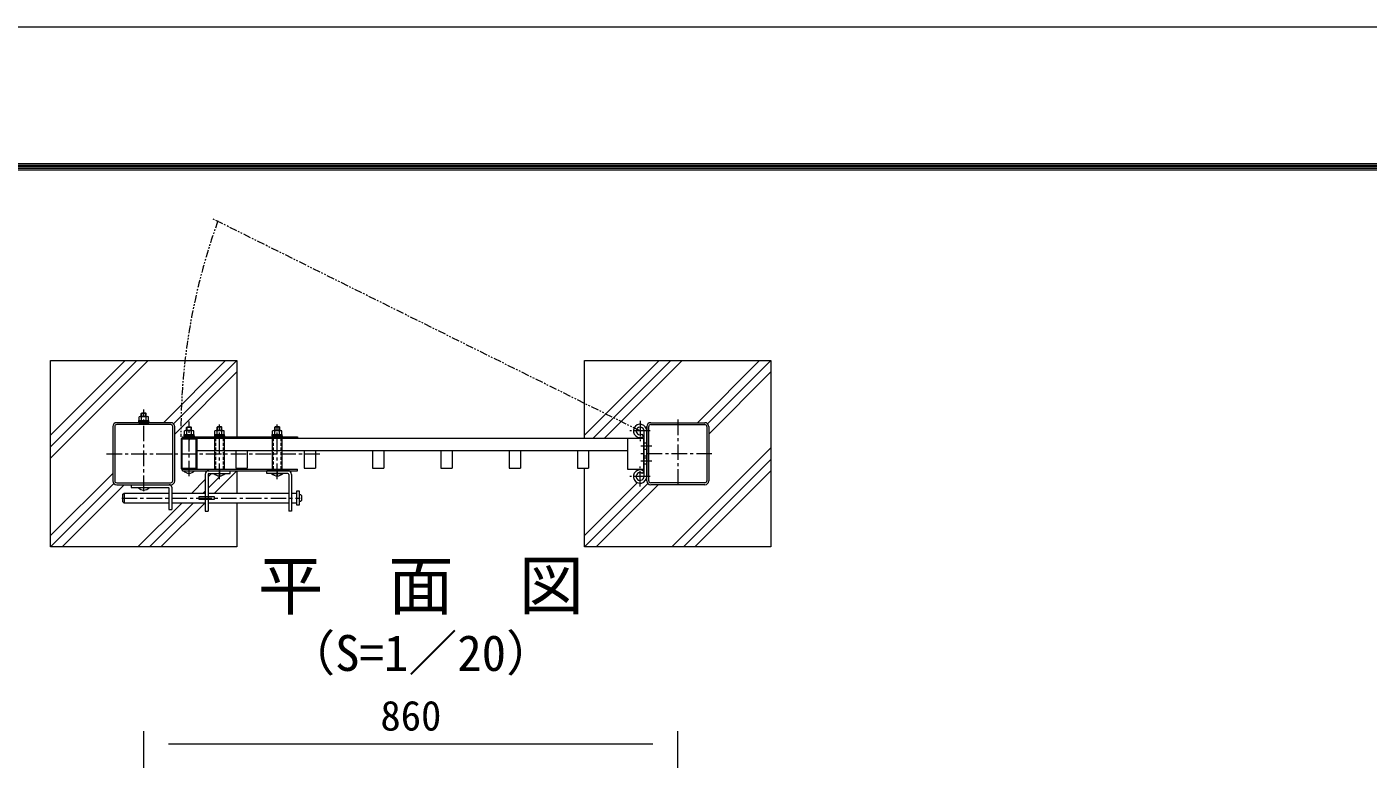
# Model space of a CAD drawing. Units: millimetres, scale not verified. Extents: x -4200 to 4200, y -2970 to 2970.
# Drawn here: x -2531 to -371, y 1791 to 2970 of the extents above; entities that cross this region are included whole.
import ezdxf
from ezdxf.enums import TextEntityAlignment as Align

# ---------------------------------------------------------------- set-up
doc = ezdxf.new("R2010")
doc.units = ezdxf.units.MM
doc.header["$LTSCALE"] = 20
for name, pattern in [('USER1', [2, 1.25, -0.25, 0.25, -0.25]), ('USER2', [0.375, 0.25, -0.125]), ('USER3', [1.25, 0.625, -0.125, 0.125, -0.125, 0.125, -0.125])]:
    doc.linetypes.add(name, pattern=pattern)
doc.layers.add('0-0_D-TTL-TXT', color=7, linetype='Continuous')
for name, color, linetype, lineweight in [('0-1_D-TTL', 7, 'Continuous', 9), ('0-2_D-STR-DIM', 7, 'Continuous', 9), ('0-5_D-STR1', 1, 'Continuous', 18), ('0-6_D-STR3', 3, 'Continuous', 13), ('0-7_D-BMK', 2, 'USER1', 13), ('0-8_D-STR4', 7, 'Continuous', 9), ('0-9_D-DCR-HCH', 7, 'Continuous', 9)]:
    doc.layers.add(name, color=color, linetype=linetype, lineweight=lineweight)
doc.styles.add('ＭＳ ゴシック', font='')
doc.styles.get('ＭＳ ゴシック').set_extended_font_data('MS Gothic')

msp = doc.modelspace()

# ---------------------------------------------------------------- linework, layer by layer
at = {"layer": '0-1_D-TTL', "color": 2, "lineweight": 18}
msp.add_lwpolyline([(-4200, 2970), (4200, 2970), (4200, -2970), (-4200, -2970)], close=True, dxfattribs=at)
at = {"layer": '0-1_D-TTL'}
for points in [[(-3930, 2750), (3930, 2750), (3930, -2750), (-3930, -2750)], [(-3927.5, 2747.5), (3927.5, 2747.5), (3927.5, -2747.5), (-3927.5, -2747.5)], [(-3925, 2745), (3925, 2745), (3925, -2745), (-3925, -2745)], [(-3922.5, 2742.5), (3922.5, 2742.5), (3922.5, -2742.5), (-3922.5, -2742.5)], [(-3920, 2740), (3920, 2740), (3920, -2740), (-3920, -2740)]]:
    msp.add_lwpolyline(points, close=True, dxfattribs=at)
at = {"layer": '0-2_D-STR-DIM'}
for p, q in [((-2342.71, 1317.42), (-2342.71, 1836.1)), ((-2302.71, 1816.1), (-1522.71, 1816.1)), ((-1482.71, 1317.42), (-1482.71, 1836.1))]:
    msp.add_line(p, q, dxfattribs=at)
at = {"layer": '0-5_D-STR1'}
for p, q in [((-2392.71, 2326.46), (-2392.71, 2239.26)), ((-2389.51, 2326.46), (-2389.51, 2239.26)), ((-2299.11, 2332.86), (-2386.31, 2332.86)), ((-2299.11, 2329.66), (-2386.31, 2329.66)), ((-2295.91, 2239.26), (-2295.91, 2326.46)), ((-2292.71, 2239.26), (-2292.71, 2326.46)), ((-1532.71, 2326.46), (-1532.71, 2246.16)), ((-1532.71, 2239.26), (-1532.71, 2326.46)), ((-1529.51, 2239.26), (-1529.51, 2326.46)), ((-1526.31, 2332.86), (-1439.11, 2332.86)), ((-1526.31, 2329.66), (-1439.11, 2329.66)), ((-1435.91, 2326.46), (-1435.91, 2239.26)), ((-1432.71, 2326.46), (-1432.71, 2239.26)), ((-2282.71, 2306.26), (-2282.71, 2259.46)), ((-2258.31, 2307.86), (-2281.11, 2307.86)), ((-2258.31, 2307.86), (-1537.71, 2307.86)), ((-2256.71, 2259.46), (-2256.71, 2306.26)), ((-1563.71, 2307.86), (-1563.71, 2257.86)), ((-1537.71, 2307.86), (-1537.71, 2257.86)), ((-2256.71, 2287.86), (-1563.71, 2287.86)), ((-2194.21, 2287.86), (-2194.21, 2259.86)), ((-2176.21, 2287.86), (-2176.21, 2259.86)), ((-2084.21, 2287.86), (-2084.21, 2259.86)), ((-2066.21, 2287.86), (-2066.21, 2259.86)), ((-1974.21, 2287.86), (-1974.21, 2259.86)), ((-1956.21, 2287.86), (-1956.21, 2259.86)), ((-1864.21, 2287.86), (-1864.21, 2259.86)), ((-1846.21, 2287.86), (-1846.21, 2259.86)), ((-1754.21, 2287.86), (-1754.21, 2259.86)), ((-1736.21, 2287.86), (-1736.21, 2259.86)), ((-1644.21, 2287.86), (-1644.21, 2259.86)), ((-1626.21, 2287.86), (-1626.21, 2259.86)), ((-2281.11, 2257.86), (-2258.31, 2257.86)), ((-2194.21, 2259.86), (-2176.21, 2259.86)), ((-2084.21, 2259.86), (-2066.21, 2259.86)), ((-1974.21, 2259.86), (-1956.21, 2259.86)), ((-1864.21, 2259.86), (-1846.21, 2259.86)), ((-1754.21, 2259.86), (-1736.21, 2259.86)), ((-1644.21, 2259.86), (-1626.21, 2259.86)), ((-1563.71, 2257.86), (-1537.71, 2257.86)), ((-2386.31, 2236.06), (-2299.11, 2236.06)), ((-2386.31, 2232.86), (-2299.11, 2232.86)), ((-1439.11, 2236.06), (-1526.31, 2236.06)), ((-1439.11, 2232.86), (-1526.31, 2232.86))]:
    msp.add_line(p, q, dxfattribs=at)
msp.add_lwpolyline([(-2281.11, 2259.46), (-2258.31, 2259.46), (-2258.31, 2306.26), (-2281.11, 2306.26)], close=True, dxfattribs=at)
for centre, radius, start, end in [((-2386.31, 2326.46), 6.4, 90, 180), ((-2386.31, 2326.46), 3.2, 90, 180), ((-2299.11, 2326.46), 6.4, 0, 90), ((-2299.11, 2326.46), 3.2, 0, 90), ((-1526.31, 2326.46), 6.4, 90, 180), ((-1526.31, 2326.46), 3.2, 90, 180), ((-1439.11, 2326.46), 6.4, 0, 90), ((-1439.11, 2326.46), 3.2, 0, 90), ((-2281.11, 2306.26), 1.6, 90, 180), ((-2258.31, 2306.26), 1.6, 0, 90), ((-2281.11, 2259.46), 1.6, 180, 270), ((-2258.31, 2259.46), 1.6, 270, 0), ((-2386.31, 2239.26), 6.4, 180, 270), ((-2386.31, 2239.26), 3.2, 180, 270), ((-2299.11, 2239.26), 6.4, 270, 0), ((-2299.11, 2239.26), 3.2, 270, 0), ((-1526.31, 2239.26), 6.4, 180, 270), ((-1526.31, 2239.26), 3.2, 180, 270), ((-1439.11, 2239.26), 6.4, 270, 0), ((-1439.11, 2239.26), 3.2, 270, 0)]:
    msp.add_arc(centre, radius, start, end, dxfattribs=at)
at = {"layer": '0-6_D-STR3'}
for p, q in [((-2350.71, 2334.46), (-2350.71, 2332.86)), ((-2350.41, 2336.46), (-2335.01, 2336.46)), ((-2350.41, 2334.46), (-2350.41, 2336.46)), ((-2335.01, 2334.46), (-2350.41, 2334.46)), ((-2350.21, 2336.46), (-2350.21, 2342.26)), ((-2350.21, 2336.46), (-2335.21, 2336.46)), ((-2348.49, 2342.96), (-2336.94, 2342.96)), ((-2346.71, 2342.96), (-2346.71, 2347.68)), ((-2346.46, 2336.46), (-2346.46, 2342.26)), ((-2346.03, 2342.96), (-2346.03, 2348.36)), ((-2339.39, 2348.36), (-2346.03, 2348.36)), ((-2343.21, 2336.46), (-2343.21, 2334.46)), ((-2342.21, 2336.46), (-2342.21, 2334.46)), ((-2339.39, 2342.96), (-2339.39, 2348.36)), ((-2339.39, 2348.36), (-2338.71, 2347.68)), ((-2338.96, 2336.46), (-2338.96, 2342.26)), ((-2338.71, 2342.96), (-2338.71, 2347.68)), ((-2335.21, 2336.46), (-2335.21, 2342.26)), ((-2335.01, 2336.46), (-2335.01, 2334.46)), ((-2350.71, 2332.86), (-2334.71, 2332.86)), ((-2277.71, 2311.76), (-2277.71, 2310.16)), ((-2277.41, 2313.76), (-2262.01, 2313.76)), ((-2277.41, 2311.76), (-2277.41, 2313.76)), ((-2262.01, 2311.76), (-2277.41, 2311.76)), ((-2277.21, 2313.76), (-2277.21, 2319.56)), ((-2277.21, 2313.76), (-2262.21, 2313.76)), ((-2275.49, 2320.26), (-2263.94, 2320.26)), ((-2273.71, 2320.26), (-2273.71, 2324.88)), ((-2273.46, 2313.76), (-2273.46, 2319.56)), ((-2273.03, 2320.26), (-2273.03, 2325.56)), ((-2266.39, 2325.56), (-2273.03, 2325.56)), ((-2270.21, 2313.76), (-2270.21, 2311.76)), ((-2269.21, 2313.76), (-2269.21, 2311.76)), ((-2266.39, 2320.26), (-2266.39, 2325.56)), ((-2266.39, 2325.56), (-2265.71, 2324.88)), ((-2265.96, 2313.76), (-2265.96, 2319.56)), ((-2265.71, 2320.26), (-2265.71, 2324.88)), ((-2262.21, 2313.76), (-2262.21, 2319.56)), ((-2262.01, 2313.76), (-2262.01, 2311.76)), ((-2228.71, 2311.76), (-2228.71, 2310.16)), ((-2228.41, 2313.76), (-2213.01, 2313.76)), ((-2228.41, 2311.76), (-2228.41, 2313.76)), ((-2213.01, 2311.76), (-2228.41, 2311.76)), ((-2228.21, 2313.76), (-2228.21, 2319.56)), ((-2228.21, 2313.76), (-2213.21, 2313.76)), ((-2226.49, 2320.26), (-2214.94, 2320.26)), ((-2224.71, 2320.26), (-2224.71, 2325.38)), ((-2224.46, 2313.76), (-2224.46, 2319.56)), ((-2224.03, 2320.26), (-2224.03, 2326.06)), ((-2217.39, 2326.06), (-2224.03, 2326.06)), ((-2221.21, 2313.76), (-2221.21, 2311.76)), ((-2220.21, 2313.76), (-2220.21, 2311.76)), ((-2217.39, 2320.26), (-2217.39, 2326.06)), ((-2217.39, 2326.06), (-2216.71, 2325.38)), ((-2216.96, 2313.76), (-2216.96, 2319.56)), ((-2216.71, 2320.26), (-2216.71, 2325.38)), ((-2213.21, 2313.76), (-2213.21, 2319.56)), ((-2213.01, 2313.76), (-2213.01, 2311.76)), ((-2135.96, 2311.76), (-2135.96, 2310.16)), ((-2135.66, 2313.76), (-2120.26, 2313.76)), ((-2135.66, 2311.76), (-2135.66, 2313.76)), ((-2120.26, 2311.76), (-2135.66, 2311.76)), ((-2135.46, 2313.76), (-2135.46, 2319.56)), ((-2135.46, 2313.76), (-2120.46, 2313.76)), ((-2133.74, 2320.26), (-2122.2, 2320.26)), ((-2131.71, 2320.26), (-2131.71, 2325.38)), ((-2131.71, 2313.76), (-2131.71, 2319.56)), ((-2131.04, 2320.26), (-2131.04, 2326.06)), ((-2124.39, 2326.06), (-2131.04, 2326.06)), ((-2128.46, 2313.76), (-2128.46, 2311.76)), ((-2127.46, 2313.76), (-2127.46, 2311.76)), ((-2124.39, 2320.26), (-2124.39, 2326.06)), ((-2124.39, 2326.06), (-2123.71, 2325.38)), ((-2124.21, 2313.76), (-2124.21, 2319.56)), ((-2123.71, 2320.26), (-2123.71, 2325.38)), ((-2120.46, 2313.76), (-2120.46, 2319.56)), ((-2120.26, 2313.76), (-2120.26, 2311.76)), ((-1537.21, 2310.84), (-1539.82, 2314.51)), ((-1537.21, 2319.56), (-1537.21, 2246.16)), ((-2280.21, 2310.16), (-2280.21, 2307.86)), ((-2280.21, 2310.16), (-2095.21, 2310.16)), ((-2280.21, 2307.86), (-2095.21, 2307.86)), ((-2277.71, 2310.16), (-2261.71, 2310.16)), ((-2228.71, 2310.16), (-2212.71, 2310.16)), ((-2137.46, 2310.16), (-2127.96, 2310.16)), ((-2135.96, 2310.16), (-2119.96, 2310.16)), ((-2095.21, 2310.16), (-2095.21, 2307.86)), ((-1532.71, 2299.86), (-1537.21, 2299.86)), ((-1532.71, 2289.86), (-1537.21, 2289.86)), ((-1532.71, 2279.11), (-1537.21, 2279.11)), ((-1532.71, 2275.86), (-1537.21, 2275.86)), ((-2280.21, 2255.56), (-2280.21, 2257.86)), ((-2280.21, 2257.86), (-2095.21, 2257.86)), ((-2280.21, 2255.56), (-2095.21, 2255.56)), ((-2278.71, 2255.56), (-2260.71, 2255.56)), ((-2239.21, 2249.56), (-2239.21, 2190.56)), ((-2237.71, 2255.56), (-2203.71, 2255.56)), ((-2237.71, 2251.06), (-2203.71, 2251.06)), ((-2229.71, 2251.06), (-2211.71, 2251.06)), ((-2203.71, 2251.06), (-2203.71, 2255.56)), ((-2110.71, 2255.56), (-2144.71, 2255.56)), ((-2144.71, 2251.06), (-2144.71, 2255.56)), ((-2110.71, 2251.06), (-2144.71, 2251.06)), ((-2137.46, 2255.56), (-2127.96, 2255.56)), ((-2136.71, 2251.06), (-2118.71, 2251.06)), ((-2109.21, 2249.56), (-2109.21, 2190.56)), ((-2095.21, 2255.56), (-2095.21, 2257.86)), ((-1537.21, 2254.88), (-1539.82, 2251.21)), ((-1532.71, 2265.86), (-1537.21, 2265.86)), ((-2362.71, 2232.86), (-2301.71, 2232.86)), ((-2362.71, 2232.86), (-2362.71, 2228.36)), ((-2362.71, 2228.36), (-2302.71, 2228.36)), ((-2302.21, 2227.86), (-2302.21, 2192.86)), ((-2297.71, 2228.86), (-2297.71, 2192.86)), ((-2374.46, 2219.56), (-2302.21, 2219.56)), ((-2374.46, 2219.56), (-2374.46, 2203.56)), ((-2297.71, 2219.56), (-2243.71, 2219.56)), ((-2243.71, 2203.56), (-2297.71, 2203.56)), ((-2239.21, 2219.56), (-2109.21, 2219.56)), ((-2109.21, 2203.56), (-2239.21, 2203.56)), ((-2104.71, 2219.56), (-2096.46, 2219.56)), ((-2096.46, 2203.56), (-2104.71, 2203.56)), ((-2096.46, 2222.56), (-2096.46, 2200.56)), ((-2096.46, 2219.56), (-2096.46, 2203.56)), ((-2096.46, 2217.56), (-2096.46, 2205.56)), ((-2091.96, 2206.31), (-2091.96, 2216.81)), ((-2091.06, 2216.81), (-2091.96, 2216.81)), ((-2091.06, 2206.31), (-2091.96, 2206.31)), ((-2088.06, 2209.31), (-2088.06, 2213.81)), ((-2302.21, 2192.86), (-2297.71, 2192.86))]:
    msp.add_line(p, q, dxfattribs=at)
at = {"layer": '0-6_D-STR3', "linetype": 'USER2'}
for p, q in [((-2227.06, 2307.86), (-2227.06, 2257.86)), ((-2214.36, 2257.86), (-2214.36, 2307.86)), ((-2134.06, 2307.86), (-2134.06, 2257.86)), ((-2121.36, 2257.86), (-2121.36, 2307.86))]:
    msp.add_line(p, q, dxfattribs=at)
at = {"layer": '0-6_D-STR3'}
for points in [[(-2350.71, 2334.46), (-2334.71, 2334.46), (-2334.71, 2332.86)], [(-2338.71, 2347.68), (-2346.71, 2347.68), (-2346.03, 2348.36)], [(-2277.71, 2311.76), (-2261.71, 2311.76), (-2261.71, 2310.16)], [(-2265.71, 2324.88), (-2273.71, 2324.88), (-2273.03, 2325.56)], [(-2228.71, 2311.76), (-2212.71, 2311.76), (-2212.71, 2310.16)], [(-2216.71, 2325.38), (-2224.71, 2325.38), (-2224.03, 2326.06)], [(-2135.96, 2311.76), (-2119.96, 2311.76), (-2119.96, 2310.16)], [(-2123.71, 2325.38), (-2131.71, 2325.38), (-2131.04, 2326.06)], [(-2228.66, 2257.86), (-2212.76, 2257.86), (-2212.76, 2307.86)], [(-2212.76, 2307.86), (-2228.66, 2307.86), (-2228.66, 2257.86)], [(-2135.66, 2257.86), (-2119.76, 2257.86), (-2119.76, 2307.86)], [(-2119.76, 2307.86), (-2135.66, 2307.86), (-2135.66, 2257.86)], [(-2243.71, 2249.56), (-2243.71, 2190.56), (-2239.21, 2190.56)], [(-2104.71, 2249.56), (-2104.71, 2190.56), (-2109.21, 2190.56)], [(-2302.21, 2203.56), (-2374.46, 2203.56), (-2376.46, 2205.56), (-2376.46, 2217.56), (-2374.46, 2219.56)], [(-2096.46, 2200.56), (-2091.96, 2200.56), (-2091.96, 2222.56), (-2096.46, 2222.56)]]:
    msp.add_lwpolyline(points, dxfattribs=at)
msp.add_lwpolyline([(-2253.96, 2209.56), (-2228.96, 2209.56), (-2228.96, 2213.56), (-2253.96, 2213.56)], close=True, dxfattribs=at)
for centre, radius, start, end in [((-2348.33, 2340.12), 2.85, 48.83491, 131.16509), ((-2342.71, 2332.57), 10.39, 68.85295, 111.14705), ((-2337.08, 2340.11), 2.85, 48.86505, 131.13495), ((-2275.33, 2317.42), 2.85, 48.83491, 131.16509), ((-2269.71, 2309.87), 10.39, 68.85295, 111.14705), ((-2264.08, 2317.41), 2.85, 48.86505, 131.13495), ((-2226.33, 2317.42), 2.85, 48.83491, 131.16509), ((-2220.71, 2309.87), 10.39, 68.85295, 111.14705), ((-2215.08, 2317.41), 2.85, 48.86505, 131.13495), ((-2133.59, 2317.42), 2.85, 48.83491, 131.16509), ((-2127.96, 2309.87), 10.39, 68.85295, 111.14705), ((-2122.34, 2317.41), 2.85, 48.86505, 131.13495), ((-1543.41, 2319.56), 10.7, 0, 305.41111), ((-1543.41, 2319.56), 6.2, 0, 305.41111), ((-2269.71, 2263.69), 12.12, 222.07502, 317.92498), ((-2237.71, 2249.56), 6, 90, 180), ((-2237.71, 2249.56), 1.5, 90, 180), ((-2220.71, 2259.19), 12.12, 222.07502, 317.92498), ((-2127.71, 2259.19), 12.12, 222.07502, 317.92498), ((-2110.71, 2249.56), 6, 0, 90), ((-2110.71, 2249.56), 1.5, 0, 90), ((-1543.41, 2246.16), 10.7, 54.58889, 0), ((-1543.41, 2246.16), 6.2, 54.58889, 0), ((-2342.71, 2236.49), 12.12, 222.07502, 317.92498), ((-2302.71, 2227.86), 0.5, 0, 90), ((-2301.71, 2228.86), 4, 0, 90), ((-2091.06, 2213.81), 3, 0, 90), ((-2091.06, 2209.31), 3, 270, 0)]:
    msp.add_arc(centre, radius, start, end, dxfattribs=at)
at = {"layer": '0-7_D-BMK', "linetype": 'USER3'}
msp.add_line((-1543.41, 2319.56), (-2232.96, 2661.53), dxfattribs=at)
at = {"layer": '0-7_D-BMK'}
for p, q in [((-2342.71, 2222.86), (-2342.71, 2353.89)), ((-2342.71, 2222.86), (-2342.71, 2342.86)), ((-2269.71, 2246.55), (-2269.71, 2334.63)), ((-1543.41, 2335.82), (-1543.41, 2303.3)), ((-1482.71, 2337.86), (-1482.71, 2227.86)), ((-2269.71, 2313.16), (-2269.71, 2304.86)), ((-2220.71, 2242.05), (-2220.71, 2330.13)), ((-2127.71, 2242.05), (-2127.71, 2330.13)), ((-1527.15, 2319.56), (-1559.67, 2319.56)), ((-1524.51, 2294.86), (-1542.21, 2294.86)), ((-2402.71, 2282.86), (-2059.11, 2282.86)), ((-1427.71, 2282.86), (-1542.21, 2282.86)), ((-1524.51, 2270.86), (-1542.21, 2270.86)), ((-2269.71, 2252.56), (-2269.71, 2260.86)), ((-2220.71, 2252.56), (-2220.71, 2260.86)), ((-2220.71, 2258.56), (-2220.71, 2248.06)), ((-2127.71, 2258.56), (-2127.71, 2248.06)), ((-1543.41, 2229.9), (-1543.41, 2262.42)), ((-2342.71, 2225.36), (-2342.71, 2235.86)), ((-1527.15, 2246.16), (-1559.67, 2246.16)), ((-2378.21, 2211.56), (-2090.71, 2211.56))]:
    msp.add_line(p, q, dxfattribs=at)
at = {"layer": '0-7_D-BMK', "linetype": 'USER3'}
msp.add_arc((-1293.41, 2319.56), 989.39, 160, 180.54436, dxfattribs=at)
at = {"layer": '0-8_D-STR4'}
for p, q in [((-2492.71, 2132.86), (-2492.71, 2432.86)), ((-1632.71, 2307.86), (-1632.71, 2432.86)), ((-2192.71, 2259.86), (-2192.71, 2257.86)), ((-2192.71, 2255.56), (-2192.71, 2219.56)), ((-1632.71, 2132.86), (-1632.71, 2259.86)), ((-2192.71, 2203.56), (-2192.71, 2132.86)), ((-2192.71, 2132.86), (-2492.71, 2132.86)), ((-1332.71, 2132.86), (-1632.71, 2132.86))]:
    msp.add_line(p, q, dxfattribs=at)
for points in [[(-2492.71, 2432.86), (-2192.71, 2432.86), (-2192.71, 2307.86)], [(-1632.71, 2432.86), (-1332.71, 2432.86), (-1332.71, 2132.86)]]:
    msp.add_lwpolyline(points, dxfattribs=at)
at = {"layer": '0-9_D-DCR-HCH'}
for p, q in [((-2492.71, 2294.23), (-2354.08, 2432.86)), ((-2492.71, 2275.84), (-2335.69, 2432.86)), ((-2492.71, 2312.61), (-2372.46, 2432.86)), ((-2311.09, 2332.86), (-2211.09, 2432.86)), ((-2294.58, 2330.99), (-2192.71, 2432.86)), ((-1632.71, 2312.61), (-1512.46, 2432.86)), ((-1619.07, 2307.86), (-1494.07, 2432.86)), ((-1600.69, 2307.86), (-1475.69, 2432.86)), ((-1451.09, 2332.86), (-1351.09, 2432.86)), ((-1434.58, 2330.99), (-1332.71, 2432.86)), ((-2292.71, 2314.48), (-2192.71, 2414.48)), ((-1432.71, 2314.48), (-1332.71, 2414.48)), ((-1492.04, 2132.86), (-1332.71, 2292.2)), ((-1473.66, 2132.86), (-1332.71, 2273.81)), ((-2492.71, 2151.25), (-2392.71, 2251.25)), ((-2239.21, 2245.7), (-2233.84, 2251.06)), ((-2228.58, 2219.56), (-2192.71, 2255.43)), ((-1455.27, 2132.86), (-1332.71, 2255.43)), ((-2492.71, 2132.86), (-2390.84, 2234.74)), ((-2474.33, 2132.86), (-2374.33, 2232.86)), ((-2265.34, 2219.56), (-2243.71, 2241.2)), ((-2244.21, 2240.7), (-2243.71, 2241.2)), ((-2239.21, 2227.31), (-2220.26, 2246.26)), ((-1632.71, 2151.25), (-1547.63, 2236.33)), ((-1632.71, 2132.86), (-1530.84, 2234.74)), ((-1614.32, 2132.86), (-1514.32, 2232.86)), ((-2352.04, 2132.86), (-2281.34, 2203.56)), ((-2333.66, 2132.86), (-2262.96, 2203.56)), ((-2315.28, 2132.86), (-2244.58, 2203.56)), ((-2246.96, 2219.56), (-2243.71, 2222.81)), ((-2245.58, 2202.56), (-2244.58, 2203.56))]:
    msp.add_line(p, q, dxfattribs=at)

# ---------------------------------------------------------------- texts
at = {"layer": '0-0_D-TTL-TXT', "style": 'ＭＳ ゴシック'}
for s, height, p in [('平\u3000面\u3000図', 76.98, (-2158.74, 2009.13)), ('（S=1／20）', 57.77, (-2113.25, 1915.93))]:
    msp.add_text(s, height=height, dxfattribs=at).set_placement(p, align=Align.BOTTOM_LEFT)
at = {"layer": '0-2_D-STR-DIM', "style": 'ＭＳ ゴシック'}
msp.add_text('860', height=48.09, dxfattribs=at).set_placement((-1961.58, 1822.85), align=Align.BOTTOM_LEFT)

doc.saveas('drawing.dxf')
